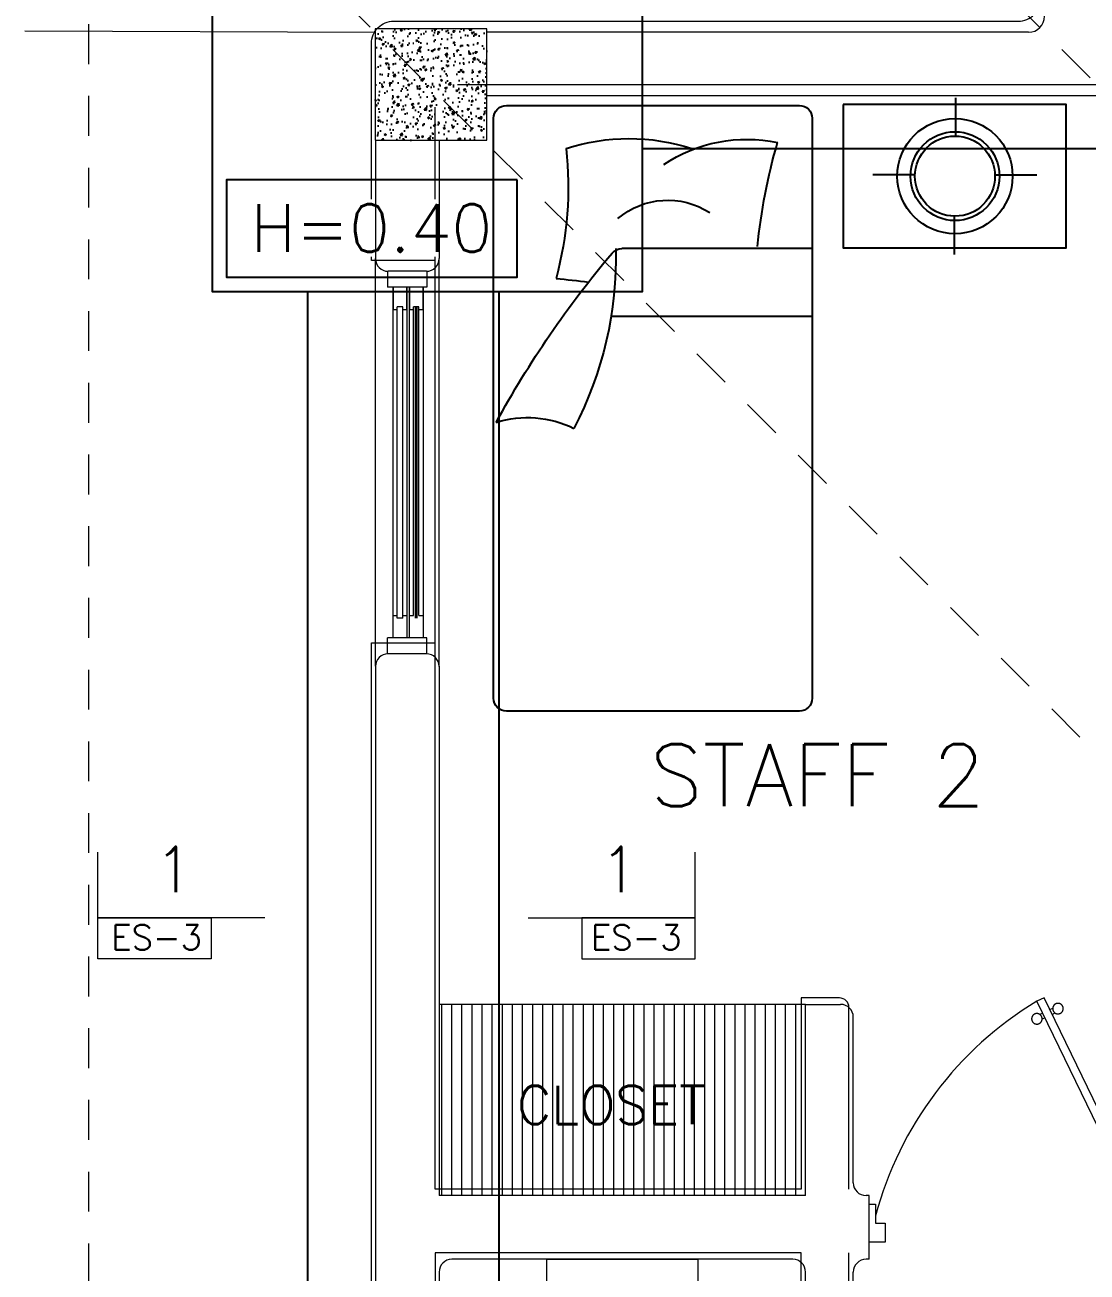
# Model space of a CAD drawing. Header units: metres. Extents: x -232 to 581, y 30 to 789.
# Drawn here: x 89.866 to 93.199, y 521.371 to 525.283 of the extents above; entities that cross this region are included whole.
import ezdxf

# ---------------------------------------------------------------- set-up
doc = ezdxf.new("R2010")
doc.units = ezdxf.units.M
doc.linetypes.add('CONTINUA', pattern=[0])
doc.linetypes.add('HIDDEN2', pattern=[0.1875, 0.125, -0.0625])
for name, color, linetype in [('001-DIMTEXTO', 4, 'Continuous'), ('DIMTEXTO', 4, 'Continuous'), ('HATCH', 8, 'Continuous'), ('MOBILIARIOS', 252, 'Continuous'), ('ZAPATAS', 6, 'Continuous')]:
    doc.layers.add(name, color=color, linetype=linetype)
for name, color, linetype, lineweight in [('A-DOOR', 35, 'Continuous', 5), ('A-WALL', 250, 'Continuous', 20), ('baños', 140, 'Continuous', 0), ('closets', 253, 'Continuous', 0), ('Columnas', 7, 'Continuous', 18), ('piscina', 131, 'Continuous', 0), ('textos', 7, 'Continuous', 0)]:
    doc.layers.add(name, color=color, linetype=linetype, lineweight=lineweight)
doc.layers.add('PISO', color=7, linetype='Continuous', lineweight=5, true_color=0xe6e6e6)
doc.layers.add('Techos 1', color=7, linetype='HIDDEN2', lineweight=9, true_color=0x42391a)
doc.styles.add('SMPLEX', font='simplex.shx')
doc.styles.get("Standard").update_dxf_attribs({"font": 'arial.ttf'})

# ---------------------------------------------------------------- blocks, each defined once
blk = doc.blocks.new('A$C2bbc346b')
at = {"layer": 'A-WALL', "color": 7, "true_color": 0xffffff}
blk.add_line((1.4986, -18.9391), (1.4986, -17.454), dxfattribs=at)
for points in [[(0.2, -14.3398), (0, -14.3398), (0, -13.6591, -0.414214), (0.07, -13.5891), (2.03, -13.5891, 0.414214), (2.1, -13.5191), (2.1, -13.1918)], [(2.5, -14.7891), (2.5, -13.8591, 0.414214), (2.43, -13.7891), (0.27, -13.7891)], [(1.4986, -17.254), (1.4986, -16.684, 0.414214), (1.4686, -16.654), (1.3486, -16.654), (1.3486, -17.254), (0.2, -17.254), (0.2, -13.8591)]]:
    blk.add_lwpolyline(points, format="xyb", dxfattribs=at)
blk.add_lwpolyline([(1.3486, -18.9391), (1.3486, -17.454), (0.2, -17.454), (0.2, -18.0398), (0, -18.0398), (0, -15.5398), (0.2, -15.5398)], dxfattribs=at)
blk = doc.blocks.new('20.03 cimentacion')
at = {"layer": 'DIMTEXTO', "color": 18, "true_color": 0x000000}
blk.add_lwpolyline([(93.4062, -16.0943), (92.4938, -16.0943), (92.4938, -16.3998), (93.4062, -16.3998)], close=True, dxfattribs=at)
at = {"layer": 'textos', "color": 18, "linetype": 'Continuous', "ltscale": 0.01, "true_color": 0x000000}
for p, q in [((92.0898, -18.5382), (92.0898, -18.2035)), ((93.9653, -18.5382), (93.9653, -18.2035)), ((92.6145, -18.4094), (92.0898, -18.4094)), ((93.4406, -18.4094), (93.9653, -18.4094))]:
    blk.add_line(p, q, dxfattribs=at)
for points in [[(92.0898, -18.5382), (92.0898, -18.4094), (92.4458, -18.4094), (92.4458, -18.5382)], [(93.9653, -18.5382), (93.9653, -18.4094), (93.6093, -18.4094), (93.6093, -18.5382)]]:
    blk.add_lwpolyline(points, close=True, dxfattribs=at)
at = {"layer": 'ZAPATAS', "color": 18, "lineweight": 25, "true_color": 0x000000}
for p, q in [((93.7991, -15.996), (100.0997, -15.996)), ((92.7491, -21.145), (92.7491, -16.445)), ((93.3491, -16.445), (93.3491, -21.145))]:
    blk.add_line(p, q, dxfattribs=at)
blk.add_lwpolyline([(92.4497, -15.095), (93.7991, -15.095), (93.7991, -16.445), (92.4497, -16.445)], close=True, dxfattribs=at)
at = {"layer": 'HATCH', "color": 18, "ltscale": 0.2, "true_color": 0x000000}
blk.add_blockref('A$C2bbc346b', (92.9491, -2.0069), dxfattribs=at)
at = {"layer": 'DIMTEXTO', "color": 18, "lineweight": -3, "true_color": 0x000000, "insert": (92.3285, -18.2575), "char_height": 0.142, "attachment_point": 5, "style": 'SMPLEX', "bg_fill": 3, "box_fill_scale": 1.1, "bg_fill_color": 256, "bg_fill_true_color": 13158600, "bg_fill_transparency": 0}
blk.add_mtext('1', dxfattribs=at)
at = {"layer": 'textos', "color": 18, "ltscale": 0.5, "true_color": 0x000000, "char_height": 0.0781, "attachment_point": 5, "style": 'SMPLEX'}
for insert in [(92.2749, -18.4704), (93.7802, -18.4704)]:
    blk.add_mtext('ES-3', dxfattribs=dict(at, insert=insert))
at = {"layer": 'DIMTEXTO', "color": 18, "true_color": 0x000000, "insert": (92.9494, -16.2453), "char_height": 0.15, "attachment_point": 5, "rotation": 0, "style": 'SMPLEX', "bg_fill": 3, "box_fill_scale": 1.1, "bg_fill_color": 256, "bg_fill_true_color": 13158600, "bg_fill_transparency": 0}
blk.add_mtext('\\A1;H=0.40', dxfattribs=at)
at = {"layer": 'DIMTEXTO', "color": 18, "lineweight": -3, "true_color": 0x000000, "insert": (93.7266, -18.2575), "char_height": 0.142, "attachment_point": 5, "style": 'SMPLEX', "bg_fill": 3, "box_fill_scale": 1.1, "bg_fill_color": 256, "bg_fill_true_color": 13158600, "bg_fill_transparency": 0}
blk.add_mtext('1', dxfattribs=at)
blk = doc.blocks.new('P90')
at = {"layer": 'A-DOOR'}
for p, q in [((-0.0476, -0.8576), (0.6364, -0.5264)), ((0.5843, -0.5517), (0.58, -0.5427)), ((0.5992, -0.5445), (0.5949, -0.5355)), ((0.6473, -0.5489), (0.6364, -0.5264)), ((-0.0368, -0.88), (0.6473, -0.5489)), ((0.5952, -0.5741), (0.5995, -0.5831)), ((0.6101, -0.5669), (0.6144, -0.5759)), ((-0.0368, -0.88), (-0.0476, -0.8576))]:
    blk.add_line(p, q, dxfattribs=at)
for points in [[(-0.06, -0.02), (-0.06, -0.05), (-0.12, -0.05), (-0.12, 0), (0, 0), (0, -0.02)], [(-0.0668, -0.88), (-0.0668, -0.85), (-0.1268, -0.85), (-0.1268, -0.9), (-0.0068, -0.9), (-0.0068, -0.88)]]:
    blk.add_lwpolyline(points, close=True, dxfattribs=at)
blk.add_arc((-0.3259, -1.105), 1.1228, 31.0139, 75.0797, dxfattribs=at)
for points in [[(0.5812, -0.5096), (0.5857, -0.5096), (0.5933, -0.5141), (0.5977, -0.5218), (0.5977, -0.5306), (0.5933, -0.5383), (0.5856, -0.5427), (0.5767, -0.5427), (0.5691, -0.5383), (0.5647, -0.5306), (0.5647, -0.5217), (0.5691, -0.514), (0.5768, -0.5096), (0.5812, -0.5096)], [(0.6133, -0.5758), (0.6177, -0.5758), (0.6254, -0.5803), (0.6298, -0.5879), (0.6298, -0.5968), (0.6253, -0.6045), (0.6176, -0.6089), (0.6088, -0.6089), (0.6011, -0.6044), (0.5967, -0.5967), (0.5967, -0.5879), (0.6011, -0.5802), (0.6088, -0.5758), (0.6133, -0.5758)]]:
    blk.add_open_spline(points, degree=2, dxfattribs=at)
blk = doc.blocks.new('A$Cbbaa2d29')
at = {"layer": 'baños'}
for p, q in [((0.0499, 0.1234), (0.0499, 0.5009)), ((0.1017, 0.5075), (0.1017, 0.3676)), ((0.1199, 0.5075), (0.1199, 0.3887)), ((0.3549, 0.5075), (0.3549, 0.3887)), ((0.373, 0.5075), (0.373, 0.3676)), ((0.4249, 0.1234), (0.4249, 0.5009)), ((0.1881, 0.3727), (0.1881, 0.434)), ((0.2866, 0.434), (0.2866, 0.3727)), ((0.4249, 0.2984), (0.0499, 0.2984))]:
    blk.add_line(p, q, dxfattribs=at)
blk.add_lwpolyline([(0, 0.1234), (0, 0), (0.4747, 0), (0.4747, 0.1234)], close=True, dxfattribs=at)
for centre, radius in [((0.1474, 0.4318), 0.0201), ((0.1474, 0.4318), 0.00947), ((0.3274, 0.4318), 0.0201), ((0.3274, 0.4318), 0.00947)]:
    blk.add_circle(centre, radius, dxfattribs=at)
blk.add_arc((0.2374, 0.5009), 0.1875, 0, 180, dxfattribs=at)
at = {"layer": 'baños', "extrusion": (0, 0, -1)}
for centre, major_axis, ratio, start_param, end_param in [((0.2374, 0.5075), (-0.1356, 0), 0.964958, 0, 3.141593), ((0.2374, 0.5075), (-0.1175, 0), 0.964958, 0, 3.141593), ((0.2084, 0.434), (-0.0203, 0), 0.98668, 0, 0.757183), ((0.2374, 0.407), (0.0601, 0), 0.98668, 3.898776, 5.526002), ((0.2663, 0.434), (0.0203, 0), 0.98668, -0.757183, 0), ((0.1639, 0.3676), (0.0622, 0), 0.964958, 1.761771, 3.141593), ((0.182, 0.3887), (0.0622, 0), 0.964958, 1.721071, 3.141593), ((0.2185, 0.3727), (0.0304, 0), 0.98668, 1.75053, 3.141593), ((0.2562, 0.3727), (0.0304, 0), 0.98668, 0, 1.391062), ((0.2927, 0.3887), (-0.0622, 0), 0.964958, 3.141593, 4.562115), ((0.3108, 0.3676), (0.0622, 0), 0.964958, 0, 1.379822), ((0.2374, 0.7413), (-0.4317, 0), 0.964958, 4.562115, 4.862663), ((0.2374, 0.4749), (0.1357, 0), 0.98668, 1.391062, 1.75053), ((0.2374, 0.7342), (0.4491, 0), 0.964958, 1.379822, 1.761771)]:
    blk.add_ellipse(centre, major_axis=major_axis, ratio=ratio, start_param=start_param, end_param=end_param, dxfattribs=at)
blk = doc.blocks.new('SBED BL22')
at = {"layer": 'MOBILIARIOS'}
for p, q in [((0.0024, -0.4088), (0.5977, -0.4088)), ((0.0024, -0.622), (0.6287, -0.622))]:
    blk.add_line(p, q, dxfattribs=at)
blk.add_lwpolyline([(1, -1.82), (1, 0, 0.414214), (0.96, 0.04), (0.04, 0.04, 0.414214), (0, 0), (0, -1.82, 0.414214), (0.04, -1.86), (0.96, -1.86, 0.414214)], format="xyb", close=True, dxfattribs=at)
for centre, radius, start, end in [((0.206, -0.5325), 0.4662, 56.115, 102.0188), ((-1.5957, -0.5731), 1.7755, 5.5112, 16.2393), ((0.5755, -0.6929), 0.6292, 71.7279, 108.2721), ((1.8554, -0.2171), 1.0894, 173.5834, 195.2056), ((0.4533, -0.4985), 0.2414, 49.5381, 122.9919), ((0.5977, -0.4488), 0.04, 40.117, 90), ((1.7867, -0.4334), 1.1707, 178.7966, 207.447), ((-1.8433, -2.5056), 3.232, 28.6854, 40.117), ((1.0264, -3.0153), 2.5222, 95.0578, 97.3886), ((0.8936, -1.272), 0.3327, 72.799, 116.0068)]:
    blk.add_arc(centre, radius, start, end, dxfattribs=at)
blk = doc.blocks.new('20.03.2026 LN 09 PRIMER NIVEL ARQ')
at = {"layer": 'closets', "transparency": 33554687}
h = blk.add_hatch(dxfattribs=at)
h.set_pattern_fill('LINE', color=1, scale=0.01, angle=90)
h.set_pattern_definition([(90, (-118.43962, 136.57283), (-0.03175, 2e-18), [])])
h.paths.add_polyline_path([(-12.6365, -59.1432), (-11.486, -59.1432), (-11.486, -59.7432), (-12.6365, -59.7432)])
at = {"layer": 'HATCH'}
h = blk.add_hatch(dxfattribs=at)
h.set_pattern_fill('AR-CONC', color=1, scale=0.00032)
h.set_pattern_definition([(50, (109.59505, -7.243447), (0.058299094, -0.005100507), [0.006096, -0.067056]), (355, (109.59505, -7.24345), (-0.011277895, 0.06113819), [0.0048768, -0.053644987]), (100.451445, (109.59991, -7.24387), (0.0470212, 0.05603768), [0.005180803, -0.056988878]), (46.1842, (109.59505, -7.22719), (0.086745293, -0.013453545), [0.009144, -0.100584]), (96.63556, (109.60228, -7.22831), (0.075969323, 0.07917636), [0.00777121, -0.085483395]), (351.18415, (109.59505, -7.22719), (0.07596932, 0.07917636), [0.00731519, -0.080467114]), (21, (109.60318, -7.231255), (0.048516605, -0.032724863), [0.006096, -0.067056]), (326, (109.60318, -7.231255), (0.01977665, 0.05894015), [0.0048768, -0.0536448]), (71.451445, (109.607223, -7.23398), (0.068293254, 0.026215286), [0.005180803, -0.05698878]), (37.5, (109.595052, -7.243447), (0.000988353, 0.0270576124), [0, -0.05299456, 0, -0.0544576, 0, -0.053848]), (7.5, (109.595052, -7.243447), (0.021382292, 0.032057784), [0, -0.03104896, 0, -0.05177536, 0, -0.0205232]), (327.5, (109.576927, -7.243447), (0.0433889905, -0.001833198), [0, -0.02032, 0, -0.0633984, 0, -0.0841248]), (317.5, (109.5688, -7.243447), (0.047401338, 0.008136477), [0, -0.026416, 0, -0.04210304, 0, -0.0597408])])
h.paths.add_polyline_path([(-12.8367, -56.4322), (-12.4867, -56.4322), (-12.4867, -56.0822), (-12.8367, -56.0822)])
at = {"layer": 'A-DOOR', "color": 1}
for p, q in [((-12.7985, -56.8432), (-12.7985, -56.8932)), ((-12.6745, -56.8432), (-12.6745, -56.8932)), ((-12.6745, -56.8932), (-12.7985, -56.8932)), ((-12.7801, -57.9932), (-12.7801, -56.8932)), ((-12.7371, -56.8932), (-12.7371, -57.9932)), ((-12.7295, -57.9932), (-12.7295, -56.8932)), ((-12.6865, -56.8932), (-12.6865, -57.9932)), ((-12.7673, -57.9319), (-12.7673, -56.9545)), ((-12.7499, -56.9545), (-12.7673, -56.9545)), ((-12.7499, -57.9319), (-12.7499, -56.9545)), ((-12.7167, -57.9232), (-12.7167, -56.9545)), ((-12.6993, -56.9545), (-12.7167, -56.9545)), ((-12.6993, -57.9232), (-12.6993, -56.9545)), ((-12.7499, -57.9319), (-12.7673, -57.9319)), ((-12.6745, -57.9932), (-12.7985, -57.9932)), ((-12.7985, -58.0432), (-12.7985, -57.9932)), ((-12.6745, -58.0432), (-12.6745, -57.9932))]:
    blk.add_line(p, q, dxfattribs=at)
for points in [[(-12.7499, -56.9632), (-12.7371, -56.9632), (-12.7371, -56.8932), (-12.7801, -56.8932), (-12.7801, -56.9632), (-12.7673, -56.9632)], [(-12.6993, -56.9632), (-12.6865, -56.9632), (-12.6865, -56.8932), (-12.7295, -56.8932), (-12.7295, -56.9632), (-12.7167, -56.9632)], [(-12.7499, -57.9232), (-12.7371, -57.9232), (-12.7371, -57.9932), (-12.7801, -57.9932), (-12.7801, -57.9232), (-12.7673, -57.9232)], [(-12.6993, -57.9232), (-12.6865, -57.9232), (-12.6865, -57.9932), (-12.7295, -57.9932), (-12.7295, -57.9232), (-12.7167, -57.9232)]]:
    blk.add_lwpolyline(points, dxfattribs=at)
at = {"layer": 'A-WALL', "color": 1}
for p, q in [((-10.786, -56.0932), (-12.4867, -56.0932)), ((-10.406, -56.2932), (-12.4867, -56.2932)), ((-12.836, -56.4322), (-12.836, -56.8032)), ((-12.636, -56.4322), (-12.636, -56.8032)), ((-12.836, -58.0825), (-12.836, -56.8032)), ((-12.636, -58.0825), (-12.636, -56.8032)), ((-12.676, -56.8432), (-12.796, -56.8432)), ((-12.676, -58.0432), (-12.796, -58.0432)), ((-12.836, -58.0825), (-12.836, -60.5032)), ((-12.636, -58.0825), (-12.636, -59.7432)), ((-11.486, -59.7432), (-11.486, -59.1432)), ((-11.486, -59.1432), (-11.376, -59.1432)), ((-11.336, -59.7032), (-11.336, -59.1832)), ((-11.486, -59.7432), (-12.636, -59.7432)), ((-11.286, -59.7432), (-11.296, -59.7432)), ((-11.286, -59.9432), (-11.286, -59.7432)), ((-11.526, -59.9432), (-12.596, -59.9432)), ((-11.286, -59.9432), (-11.296, -59.9432)), ((-12.636, -59.9832), (-12.636, -60.5032)), ((-11.486, -60.9032), (-11.486, -59.9832)), ((-11.336, -60.9032), (-11.336, -59.9832))]:
    blk.add_line(p, q, dxfattribs=at)
for centre, radius, start, end in [((-10.786, -56.0432), 0.05, 270, 360), ((-12.796, -56.8032), 0.04, 180, 270), ((-12.676, -56.8032), 0.04, 270, 0), ((-12.796, -58.0832), 0.04, 90, 180), ((-12.676, -58.0832), 0.04, 0, 90), ((-11.376, -59.1832), 0.04, 0, 90), ((-11.296, -59.7032), 0.04, 180, 270), ((-12.596, -59.9832), 0.04, 90, 180), ((-11.526, -59.9832), 0.04, 0, 90), ((-11.296, -59.9832), 0.04, 90, 180)]:
    blk.add_arc(centre, radius, start, end, dxfattribs=at)
at = {"layer": 'closets', "color": 1, "transparency": 33554687}
blk.add_line((-11.486, -59.1432), (-12.636, -59.1432), dxfattribs=at)
at = {"layer": 'Columnas', "color": 1}
blk.add_lwpolyline([(-12.8367, -56.4322), (-12.4867, -56.4322), (-12.4867, -56.0822), (-12.8367, -56.0822)], close=True, dxfattribs=at)
at = {"layer": 'MOBILIARIOS', "color": 1}
for p, q in [((-11.014, -56.4192), (-11.014, -56.2992)), ((-11.1425, -56.5409), (-11.2744, -56.5409)), ((-10.7597, -56.5411), (-10.8915, -56.5411)), ((-11.0183, -56.7903), (-11.0183, -56.6702))]:
    blk.add_line(p, q, dxfattribs=at)
blk.add_lwpolyline([(-11.3682, -56.3197), (-11.3682, -56.7697), (-10.6682, -56.7699), (-10.6682, -56.3199)], close=True, dxfattribs=at)
for radius in [0.1809, 0.1394, 0.1256]:
    blk.add_circle((-11.017, -56.5447), radius, dxfattribs=at)
at = {"layer": 'piscina', "color": 1, "const_width": 0.01}
blk.add_lwpolyline([(-12.708, -56.9545), (-12.708, -57.9319)], dxfattribs=at)
at = {"layer": 'PISO', "color": 1}
blk.add_line((-13.9361, -56.0889), (-12.8367, -56.0932), dxfattribs=at)
at = {"layer": 'Techos 1', "color": 1}
for p, q in [((-13.736, -63.3932), (-13.736, -55.1932)), ((-13.736, -55.1932), (-9.636, -59.2932)), ((-11.636, -55.1932), (-8.486, -58.3432))]:
    blk.add_line(p, q, dxfattribs=at)
at = {"layer": 'A-DOOR', "color": 1, "rotation": 90}
blk.add_blockref('P90', (-11.286, -59.7698), dxfattribs=at)
at = {"layer": 'baños', "color": 1, "xscale": -1, "rotation": 180}
blk.add_blockref('A$Cbbaa2d29', (-12.2984, -59.9432), dxfattribs=at)
at = {"layer": 'MOBILIARIOS', "color": 1, "xscale": -0.9999999999999993, "rotation": 359.9974981127077}
blk.add_blockref('SBED BL22', (-11.465, -56.363), dxfattribs=at)
at = {"layer": 'baños', "color": 1, "linetype": 'Continuous'}
for tag, p in [('MODELNUMBER', (-12.0611, -62.0707)), ('MATERIAL', (-12.0611, -62.0709)), ('PRODUCT', (-12.0611, -62.0708)), ('TRADENAME', (-12.0611, -62.0708))]:
    blk.add_attdef(tag, p, '', height=0.0000254, rotation=359.9999, dxfattribs=at)
at = {"layer": 'textos', "color": 1}
for s, insert, char_height, width, attachment_point in [('{\\Fromans|c0; STAFF 2}', (-12.1088, -58.5219), 0.195, 3.386779, 7), ('\\pxqc;{\\Fromans|c0;\\H0.8x;CLOSET\\H1.25x; }', (-10.3936, -59.5187), 0.15, 3.404877, 9)]:
    blk.add_mtext(s, dxfattribs=dict(at, insert=insert, char_height=char_height, width=width, attachment_point=attachment_point))

msp = doc.modelspace()

# ---------------------------------------------------------------- block references
at = {"layer": '001-DIMTEXTO', "linetype": 'CONTINUA'}
msp.add_blockref('20.03 cimentacion', (-1.9956, 540.8914), dxfattribs=at)

# ---------------------------------------------------------------- next in the draw order: block references
at = {"color": 1}
msp.add_blockref('20.03.2026 LN 09 PRIMER NIVEL ARQ', (103.8018, 581.3537), dxfattribs=at)

doc.saveas('drawing.dxf')
